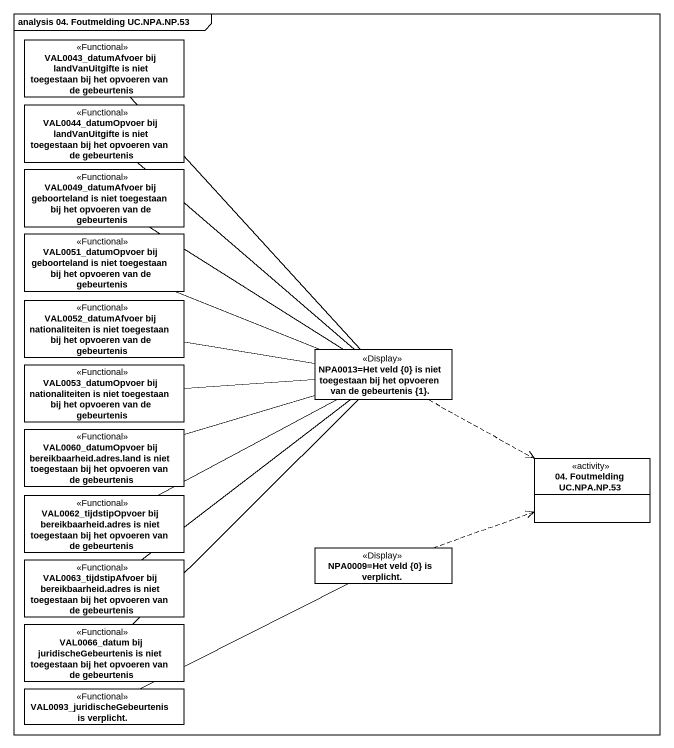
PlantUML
@startuml
mainframe analysis 04. Foutmelding UC.NPA.NP.53
hide circle
hide empty members
class "VAL0043_datumAfvoer bij landVanUitgifte is niet toegestaan bij het opvoeren van de gebeurtenis" as VAL0043_datumAfvoer_bij <<Functional>>
class "VAL0044_datumOpvoer bij landVanUitgifte is niet toegestaan bij het opvoeren van de gebeurtenis" as VAL0044_datumOpvoer_bij <<Functional>>
class "VAL0049_datumAfvoer bij geboorteland is niet toegestaan bij het opvoeren van de gebeurtenis" as VAL0049_datumAfvoer_bij <<Functional>>
class "VAL0051_datumOpvoer bij geboorteland is niet toegestaan bij het opvoeren van de gebeurtenis" as VAL0051_datumOpvoer_bij <<Functional>>
class "VAL0052_datumAfvoer bij nationaliteiten is niet toegestaan bij het opvoeren van de gebeurtenis" as VAL0052_datumAfvoer_bij <<Functional>>
class "NPA0013=Het veld {0} is niet toegestaan bij het opvoeren van de gebeurtenis {1}." as NPA0013_Het_veld_0_is_niet <<Display>>
class "VAL0053_datumOpvoer bij nationaliteiten is niet toegestaan bij het opvoeren van de gebeurtenis" as VAL0053_datumOpvoer_bij <<Functional>>
class "VAL0060_datumOpvoer bij bereikbaarheid.adres.land is niet toegestaan bij het opvoeren van de gebeurtenis" as VAL0060_datumOpvoer_bij <<Functional>>
class "04. Foutmelding UC.NPA.NP.53" as c04_Foutmelding_UC_NPA_NP_53 <<activity>>
class "VAL0062_tijdstipOpvoer bij bereikbaarheid.adres is niet toegestaan bij het opvoeren van de gebeurtenis" as VAL0062_tijdstipOpvoer_bij <<Functional>>
class "VAL0063_tijdstipAfvoer bij bereikbaarheid.adres is niet toegestaan bij het opvoeren van de gebeurtenis" as VAL0063_tijdstipAfvoer_bij <<Functional>>
class "NPA0009=Het veld {0} is verplicht." as NPA0009_Het_veld_0_is <<Display>>
class "VAL0066_datum bij juridischeGebeurtenis is niet toegestaan bij het opvoeren van de gebeurtenis" as VAL0066_datum_bij <<Functional>>
class "VAL0093_juridischeGebeurtenis is verplicht." as VAL0093_juridischeGebeurteni <<Functional>>
VAL0043_datumAfvoer_bij -- NPA0013_Het_veld_0_is_niet
VAL0044_datumOpvoer_bij -- NPA0013_Het_veld_0_is_niet
VAL0049_datumAfvoer_bij -- NPA0013_Het_veld_0_is_niet
VAL0051_datumOpvoer_bij -right- NPA0013_Het_veld_0_is_niet
VAL0052_datumAfvoer_bij -right- NPA0013_Het_veld_0_is_niet
NPA0013_Het_veld_0_is_niet .right.> c04_Foutmelding_UC_NPA_NP_53
VAL0053_datumOpvoer_bij -right- NPA0013_Het_veld_0_is_niet
VAL0060_datumOpvoer_bij -right- NPA0013_Het_veld_0_is_niet
VAL0062_tijdstipOpvoer_bij -right- NPA0013_Het_veld_0_is_niet
VAL0063_tijdstipAfvoer_bij -up- NPA0013_Het_veld_0_is_niet
NPA0009_Het_veld_0_is .right.> c04_Foutmelding_UC_NPA_NP_53
VAL0066_datum_bij -up- NPA0013_Het_veld_0_is_niet
VAL0093_juridischeGebeurteni -right- NPA0009_Het_veld_0_is
@enduml
